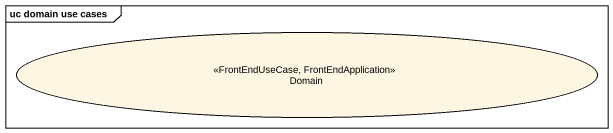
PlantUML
@startuml
mainframe uc domain use cases
usecase Domain <<FrontEndUseCase, FrontEndApplication>>
@enduml
